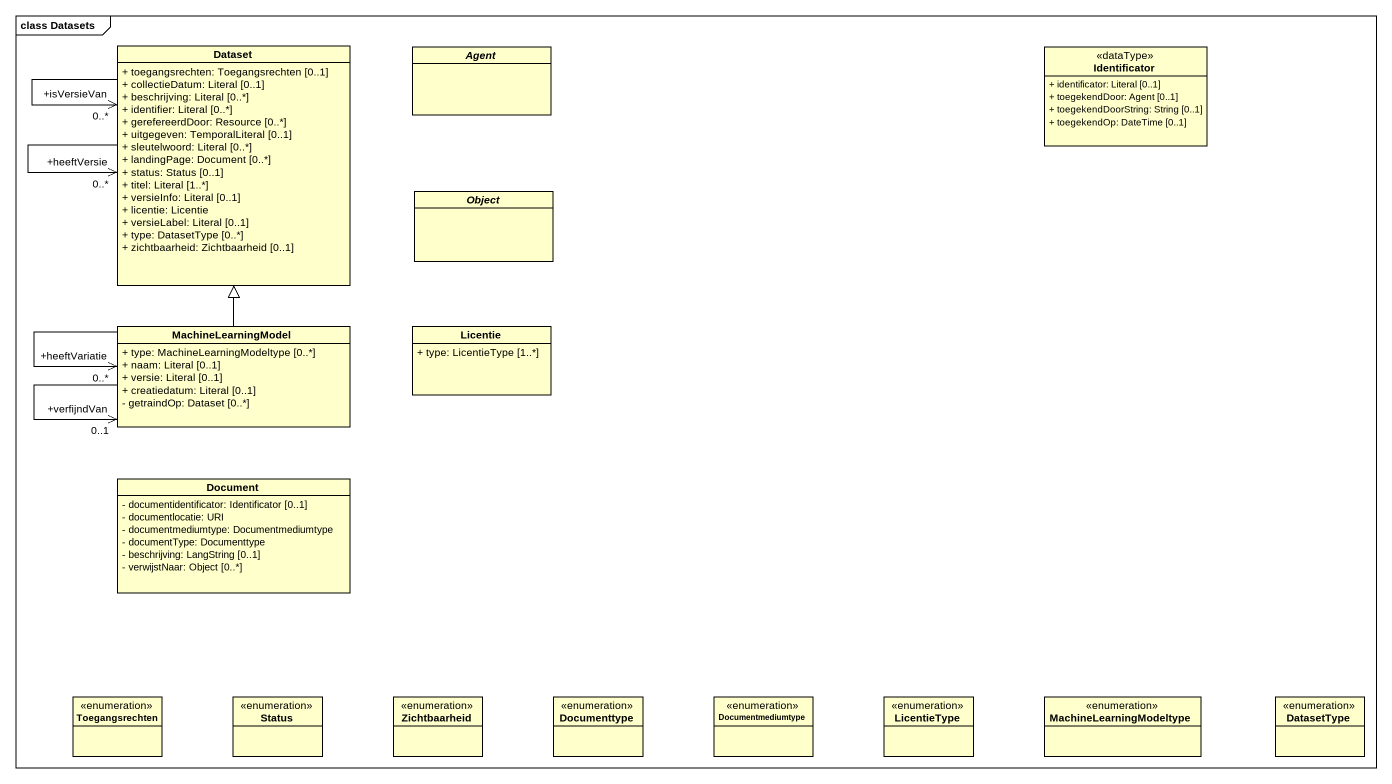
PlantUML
@startuml
mainframe class Datasets
hide circle
hide empty members
skinparam classAttributeIconSize 0
class Dataset {
  + toegangsrechten: Toegangsrechten [0..1]
  + collectieDatum: Literal [0..1]
  + beschrijving: Literal [0..*]
  + identifier: Literal [0..*]
  + gerefereerdDoor: Resource [0..*]
  + uitgegeven: TemporalLiteral [0..1]
  + sleutelwoord: Literal [0..*]
  + landingPage: Document [0..*]
  + status: Status [0..1]
  + titel: Literal [1..*]
  + versieInfo: Literal [0..1]
  + licentie: Licentie
  + versieLabel: Literal [0..1]
  + type: DatasetType [0..*]
  + zichtbaarheid: Zichtbaarheid [0..1]
}
abstract class "Agent" as Agent_
class Identificator <<dataType>> {
  + identificator: Literal [0..1]
  + toegekendDoor: Agent [0..1]
  + toegekendDoorString: String [0..1]
  + toegekendOp: DateTime [0..1]
}
abstract class "Object" as Object_
class MachineLearningModel {
  + type: MachineLearningModeltype [0..*]
  + naam: Literal [0..1]
  + versie: Literal [0..1]
  + creatiedatum: Literal [0..1]
  - getraindOp: Dataset [0..*]
}
class Licentie {
  + type: LicentieType [1..*]
}
class Document {
  - documentidentificator: Identificator [0..1]
  - documentlocatie: URI
  - documentmediumtype: Documentmediumtype
  - documentType: Documenttype
  - beschrijving: LangString [0..1]
  - verwijstNaar: Object [0..*]
}
enum Toegangsrechten
enum Status
enum Zichtbaarheid
enum Documenttype
enum Documentmediumtype
enum LicentieType
enum MachineLearningModeltype
enum DatasetType
Dataset --> "+heeftVersie\n0..*" Dataset
Dataset --> "+isVersieVan\n0..*" Dataset
MachineLearningModel -up-|> Dataset
MachineLearningModel --> "+heeftVariatie\n0..*" MachineLearningModel
MachineLearningModel --> "+verfijndVan\n0..1" MachineLearningModel
@enduml
